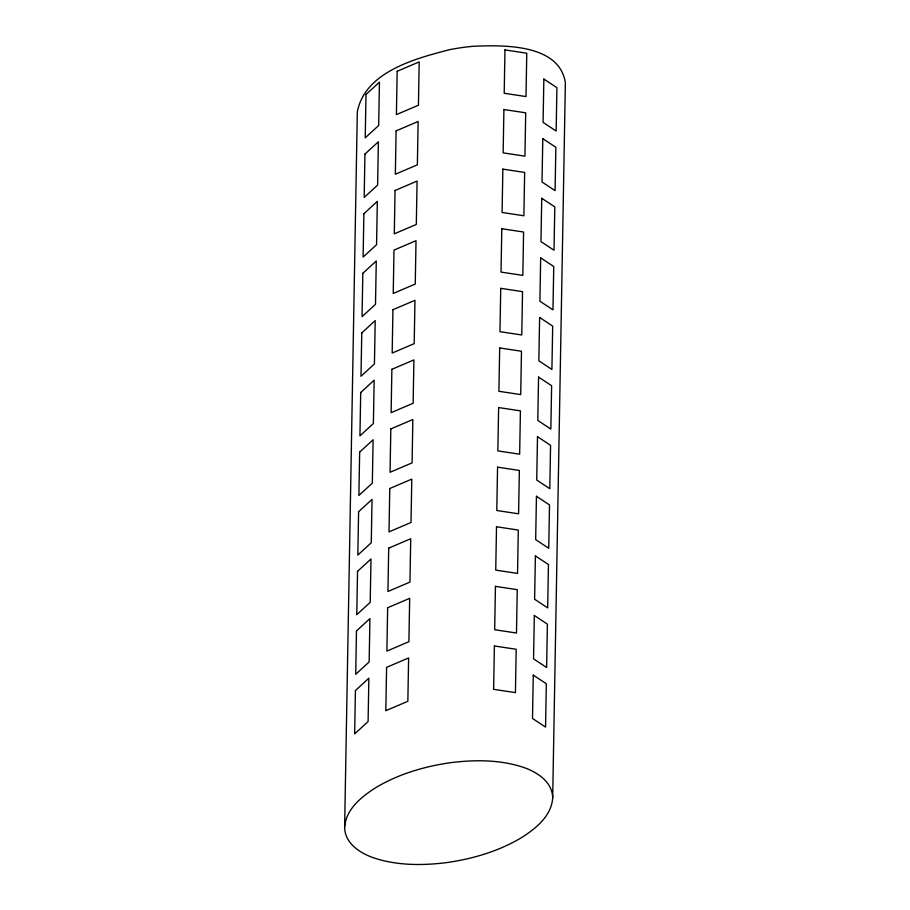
<?xml version="1.0" encoding="UTF-8"?>
<svg xmlns="http://www.w3.org/2000/svg" width="910" height="910" viewBox="0 0 910 910"><rect width="100%" height="100%" fill="white"/><g stroke="black" fill="none" stroke-linecap="round" stroke-linejoin="round"><path stroke-width="1.36" d="M344.628 827.144L357.323 111.862C365.069 71.503 415.825 58.456 449.711 49.652A185.458 144.121 -23 0 1 473.098 46.296C502.991 44.999 559.445 43.634 565.372 82.844L552.677 798.127C551.369 816.156 535.706 828.589 521.578 837.598C499.124 851.066 473.564 858.653 447.765 862.452C423.412 865.603 398.045 865.774 374.476 858.119C360.599 853.523 344.64 843.524 344.628 827.144C345.936 809.115 361.6 796.682 375.716 787.673C398.182 774.205 423.741 766.618 449.54 762.819C473.894 759.668 499.26 759.497 522.829 767.153C536.707 771.748 552.666 781.747 552.677 798.127M385.84 710.118L386.591 667.348L408.613 657.941L407.851 701.291L385.829 710.699M393.234 293.452L393.996 250.102L416.018 240.695L415.256 284.045L393.529 293.327M355.423 690.553L354.65 733.904L368.095 721.562L368.868 678.212L355.423 690.553M356.481 630.948L355.708 674.299L369.153 661.957L369.926 618.607L356.481 630.948M357.539 571.343L356.765 614.694L370.211 602.352L370.984 559.002L357.539 571.343M358.597 511.738L357.823 555.089L371.269 542.747L372.042 499.397L358.597 511.738M359.655 452.122L358.881 495.472L372.326 483.142L373.1 439.792L359.655 452.122M360.713 392.517L359.939 435.867L373.384 423.537L374.158 380.187L360.713 392.517M361.771 332.912L360.997 376.262L374.442 363.92L375.216 320.57L361.771 332.912M362.828 273.307L362.055 316.657L375.5 304.315L376.274 260.965L362.828 273.307M363.886 213.702L363.113 257.052L376.558 244.71L377.332 201.36L363.886 213.702M364.944 154.097L364.171 197.447L377.616 185.105L378.389 141.755L364.944 154.097M366.002 94.481L365.228 137.831L378.674 125.5L379.447 82.15L366.002 94.481M387.649 607.743L386.887 651.094L408.909 641.687L409.671 598.336L387.649 607.743M388.707 548.127L387.944 591.477L409.966 582.082L410.728 538.731L388.707 548.127M389.764 488.522L389.002 531.872L411.024 522.476L411.786 479.126L389.764 488.522M390.822 428.917L390.06 472.267L412.082 462.872L412.844 419.521L390.822 428.917M391.88 369.312L391.118 412.662L413.14 403.255L413.902 359.905L391.88 369.312M392.938 309.707L392.176 353.057L414.198 343.65L414.96 300.3L392.938 309.707M395.054 190.486L394.292 233.836L416.314 224.44L417.076 181.09L395.054 190.486M396.112 130.881L395.349 174.231L417.372 164.835L418.134 121.485L396.112 130.881M397.17 71.276L396.407 114.626L418.429 105.23L419.191 61.88L397.17 71.276M494.392 645.986L493.618 689.336L515.424 692.624L516.186 649.274L494.392 645.986M495.45 586.381L494.676 629.731L516.482 633.019L517.244 589.669L495.45 586.381M496.507 526.765L495.734 570.115L517.54 573.414L518.302 530.064L496.507 526.765M497.565 467.16L496.792 510.51L518.598 513.809L519.36 470.459L497.565 467.16M498.623 407.555L497.85 450.905L519.655 454.192L520.418 410.842L498.623 407.555M499.681 347.95L498.908 391.3L520.713 394.587L521.476 351.237L499.681 347.95M500.739 288.345L499.965 331.695L521.771 334.982L522.533 291.632L500.739 288.345M501.797 228.74L501.023 272.09L522.829 275.377L523.591 232.027L501.797 228.74M502.855 169.124L502.081 212.474L523.887 215.772L524.649 172.422L502.855 169.124M503.912 109.519L503.139 152.869L524.945 156.167L525.707 112.817L503.912 109.519M504.97 49.913L504.197 93.264L526.003 96.562L526.765 53.212L504.97 49.913M533.271 675.106L532.498 718.456L545.568 727.101L546.33 683.751L533.271 675.106M534.329 615.501L533.556 658.851L546.626 667.496L547.388 624.146L534.329 615.501M535.387 555.896L534.614 599.246L547.683 607.891L548.446 564.541L535.387 555.896M536.445 496.291L535.672 539.641L548.741 548.286L549.503 504.936L536.445 496.291M537.503 436.686L536.729 480.036L549.799 488.681L550.561 445.331L537.503 436.686M538.561 377.081L537.787 420.431L550.857 429.065L551.619 385.715L538.561 377.081M539.619 317.465L538.845 360.815L551.915 369.46L552.677 326.11L539.619 317.465M540.676 257.86L539.903 301.21L552.973 309.855L553.746 266.505L540.676 257.86M541.734 198.255L540.961 241.605L554.031 250.25L554.804 206.9L541.734 198.255M542.792 138.65L542.019 182L555.089 190.645L555.862 147.295L542.792 138.65M543.85 79.045L543.077 122.395L556.146 131.04L556.92 87.69L543.85 79.045"/></g></svg>
